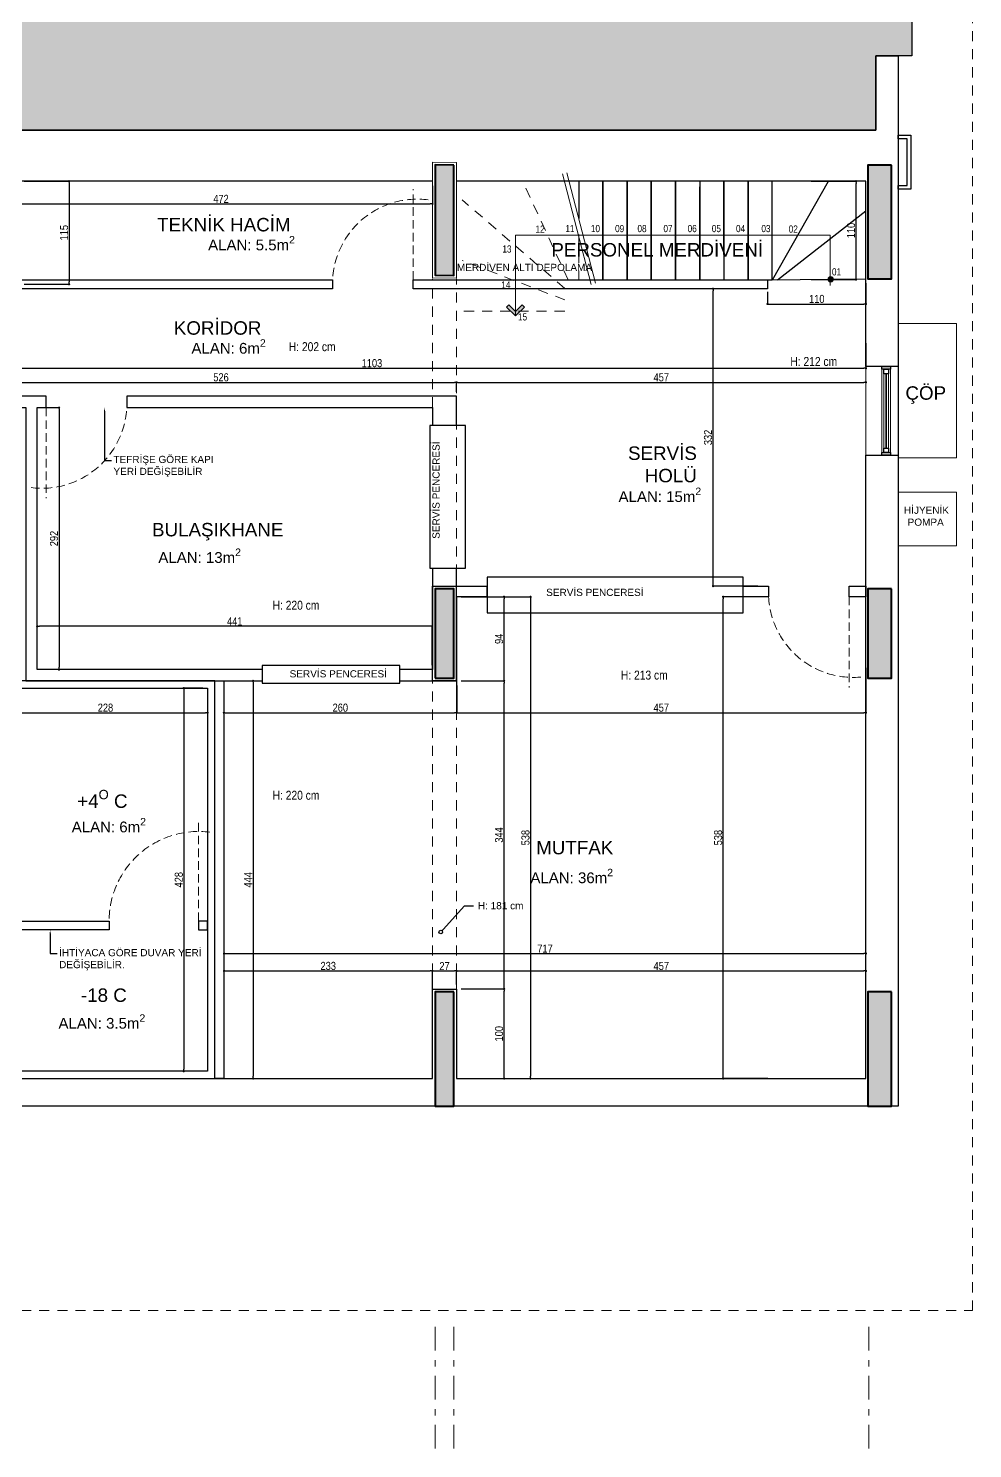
# Model space of a CAD drawing. Header units: millimetres. Extents: x 863 to 22635, y -482 to 12118.
# Drawn here: x 20354 to 21408, y 2791 to 4377 of the extents above; entities that cross this region are included whole.
import ezdxf
from ezdxf import colors
from ezdxf.entities.mleader import LeaderData, LeaderLine
from ezdxf.math import Vec2, Vec3

# ---------------------------------------------------------------- set-up
doc = ezdxf.new("R2010")
doc.units = ezdxf.units.MM
doc.header["$PDMODE"] = 35
for name, pattern in [('AXE_D2', [0.546806, 0.264583, -0.105833, 0.070556, -0.105833]), ('DASHED2', [9.525, 6.35, -3.175]), ('JIS_02_0.7', [1.35, 0.75, -0.6])]:
    doc.linetypes.add(name, pattern=pattern)
for name, color, linetype, lineweight in [('ABOVE_0G', 235, 'JIS_02_0.7', 9), ('İNCE', 252, 'Continuous', 15), ('yazi', 150, 'Continuous', 18)]:
    doc.layers.add(name, color=color, linetype=linetype, lineweight=lineweight)
for name, color, linetype in [('ALUMINIUM_0G', 145, 'Continuous'), ('CONS_0G', 150, 'Continuous'), ('DIM_0G', 20, 'Continuous'), ('EQUIPMENT_0G', 252, 'Continuous'), ('Existing WALL_0G', 65, 'Continuous'), ('Existing WINDOWS_0G', 142, 'Continuous'), ('HATCH_0G', 251, 'Continuous'), ('MARBLE_0G', 14, 'Continuous'), ('WALL_0G', 151, 'Continuous')]:
    doc.layers.add(name, color=color, linetype=linetype)
doc.styles.add('0G', font='ARIALN.TTF')
doc.styles.add('0G_50', font='ARIALN.TTF', dxfattribs={"height": 50})
doc.styles.get("Standard").update_dxf_attribs({"font": 'arial.ttf'})
doc.dimstyles.new('0G_1_50', dxfattribs={"dimtxt": 9, "dimasz": 2.5, "dimexe": 1, "dimexo": 5, "dimgap": 1, "dimtad": 1, "dimdec": 0, "dimzin": 9, "dimtxsty": '0G', "dimblk": 'DOT', "dimcen": 2, "dimclrd": 256, "dimclre": 256, "dimclrt": 256, "dimadec": 1, "dimazin": 2, "dimtfac": 1, "dimtdec": 0, "dimtix": 1, "dimtmove": 2, "dimatfit": 3, "dimldrblk": 'ARCHTICK', "dimfxl": 50, "dimfxlon": 1, "dimarcsym": 0})

# ---------------------------------------------------------------- blocks, each defined once
blk = doc.blocks.new('_DotBlank')
at = {"color": 0, "linetype": 'ByBlock', "lineweight": -2}
blk.add_line((-0.5, 0), (-1, 0), dxfattribs=at)
blk.add_circle((0, 0), 0.5, dxfattribs=at)
blk = doc.blocks.new('_Dot')
at = {"color": 0, "linetype": 'ByBlock', "lineweight": -2}
blk.add_line((-0.5, 0), (-1, 0), dxfattribs=at)
at = {"color": 0, "linetype": 'ByBlock', "const_width": 0.5}
blk.add_lwpolyline([(-0.25, 0, 1), (0.25, 0, 1)], format="xyb", close=True, dxfattribs=at)
blk = doc.blocks.new('*D959')
at = {"layer": 'Defpoints', "color": 0, "transparency": 16777216}
for p in [(20333, 4206.7), (20805, 4206.7), (20805, 4181.5)]:
    blk.add_point(p, dxfattribs=at)
at = {"layer": 'DIM_0G', "lineweight": -2, "transparency": 16777216}
for p, q in [((20333, 4201.7), (20333, 4180.5)), ((20805, 4201.7), (20805, 4180.5)), ((20335.5, 4181.5), (20802.5, 4181.5))]:
    blk.add_line(p, q, dxfattribs=at)
at = {"layer": 'DIM_0G', "lineweight": -2, "transparency": 16777216, "xscale": 2.5, "yscale": 2.5, "zscale": 2.5, "rotation": 180}
blk.add_blockref('_Dot', (20333, 4181.5), dxfattribs=at)
at = {"layer": 'DIM_0G', "lineweight": -2, "transparency": 16777216, "xscale": 2.5, "yscale": 2.5, "zscale": 2.5}
blk.add_blockref('_Dot', (20805, 4181.5), dxfattribs=at)
at = {"layer": 'DIM_0G', "transparency": 16777216, "insert": (20569, 4187), "char_height": 9, "attachment_point": 5, "style": '0G'}
blk.add_mtext('472', dxfattribs=at)
blk = doc.blocks.new('_ArchTick')
at = {"color": 0, "linetype": 'ByBlock', "const_width": 0.15}
blk.add_lwpolyline([(-0.5, -0.5), (0.5, 0.5)], dxfattribs=at)
blk = doc.blocks.new('*D960')
at = {"layer": 'Defpoints', "color": 0, "transparency": 16777216}
for p in [(20333, 4206.7), (20333, 4091.7), (20399.4, 4091.7)]:
    blk.add_point(p, dxfattribs=at)
at = {"layer": 'DIM_0G', "lineweight": -2, "transparency": 16777216}
for p, q in [((20349.4, 4206.7), (20400.4, 4206.7)), ((20399.4, 4204.2), (20399.4, 4094.2)), ((20349.4, 4091.7), (20400.4, 4091.7))]:
    blk.add_line(p, q, dxfattribs=at)
at = {"layer": 'DIM_0G', "lineweight": -2, "transparency": 16777216, "xscale": 2.5, "yscale": 2.5, "zscale": 2.5}
for p, rotation in [((20399.4, 4206.7), 90), ((20399.4, 4091.7), 270)]:
    blk.add_blockref('_Dot', p, dxfattribs=dict(at, rotation=rotation))
at = {"layer": 'DIM_0G', "transparency": 16777216, "insert": (20393.8, 4149.2), "char_height": 9, "attachment_point": 5, "rotation": 90, "style": '0G'}
blk.add_mtext('115', dxfattribs=at)
blk = doc.blocks.new('*D962')
at = {"layer": 'Defpoints', "color": 0, "transparency": 16777216}
for p in [(20363.8, 3953.9), (20388.2, 3661.4), (20413.3, 3661.4)]:
    blk.add_point(p, dxfattribs=at)
at = {"layer": 'DIM_0G', "lineweight": -2, "transparency": 16777216}
for p, q in [((20368.8, 3953.9), (20389.2, 3953.9)), ((20388.2, 3951.4), (20388.2, 3663.9)), ((20408.3, 3661.4), (20387.2, 3661.4))]:
    blk.add_line(p, q, dxfattribs=at)
at = {"layer": 'DIM_0G', "lineweight": -2, "transparency": 16777216, "xscale": 2.5, "yscale": 2.5, "zscale": 2.5}
for p, rotation in [((20388.2, 3953.9), 90), ((20388.2, 3661.4), 270)]:
    blk.add_blockref('_Dot', p, dxfattribs=dict(at, rotation=rotation))
at = {"layer": 'DIM_0G', "transparency": 16777216, "insert": (20382.6, 3807.7), "char_height": 9, "attachment_point": 5, "rotation": 90, "style": '0G'}
blk.add_mtext('292', dxfattribs=at)
blk = doc.blocks.new('*D964')
at = {"layer": 'Defpoints', "color": 0, "transparency": 16777216}
for p in [(20363.8, 3709.7), (20363.8, 3661.4), (20804.8, 3661.4)]:
    blk.add_point(p, dxfattribs=at)
at = {"layer": 'DIM_0G', "lineweight": -2, "transparency": 16777216}
for p, q in [((20363.8, 3666.4), (20363.8, 3710.7)), ((20802.3, 3709.7), (20366.3, 3709.7)), ((20804.8, 3666.4), (20804.8, 3710.7))]:
    blk.add_line(p, q, dxfattribs=at)
at = {"layer": 'DIM_0G', "lineweight": -2, "transparency": 16777216, "xscale": 2.5, "yscale": 2.5, "zscale": 2.5, "rotation": 180}
blk.add_blockref('_Dot', (20363.8, 3709.7), dxfattribs=at)
at = {"layer": 'DIM_0G', "lineweight": -2, "transparency": 16777216, "xscale": 2.5, "yscale": 2.5, "zscale": 2.5}
blk.add_blockref('_Dot', (20804.8, 3709.7), dxfattribs=at)
at = {"layer": 'DIM_0G', "transparency": 16777216, "insert": (20584.3, 3715.2), "char_height": 9, "attachment_point": 5, "style": '0G'}
blk.add_mtext('441', dxfattribs=at)
blk = doc.blocks.new('*D965')
at = {"layer": 'Defpoints', "color": 0, "transparency": 16777216}
for p in [(20572.2, 3648.7), (20832.2, 3648.7), (20832.2, 3613.2)]:
    blk.add_point(p, dxfattribs=at)
at = {"layer": 'DIM_0G', "lineweight": -2, "transparency": 16777216}
for p, q in [((20572.2, 3643.7), (20572.2, 3612.2)), ((20832.2, 3643.7), (20832.2, 3612.2)), ((20574.7, 3613.2), (20829.7, 3613.2))]:
    blk.add_line(p, q, dxfattribs=at)
at = {"layer": 'DIM_0G', "lineweight": -2, "transparency": 16777216, "xscale": 2.5, "yscale": 2.5, "zscale": 2.5, "rotation": 180}
blk.add_blockref('_Dot', (20572.2, 3613.2), dxfattribs=at)
at = {"layer": 'DIM_0G', "lineweight": -2, "transparency": 16777216, "xscale": 2.5, "yscale": 2.5, "zscale": 2.5}
blk.add_blockref('_Dot', (20832.2, 3613.2), dxfattribs=at)
at = {"layer": 'DIM_0G', "transparency": 16777216, "insert": (20702.2, 3618.8), "char_height": 9, "attachment_point": 5, "style": '0G'}
blk.add_mtext('260', dxfattribs=at)
blk = doc.blocks.new('*D966')
at = {"layer": 'Defpoints', "color": 0, "transparency": 16777216}
for p in [(20832, 3742.7), (21289, 3742.7), (21289, 3613.2)]:
    blk.add_point(p, dxfattribs=at)
at = {"layer": 'DIM_0G', "lineweight": -2, "transparency": 16777216}
for p, q in [((20832, 3663.2), (20832, 3612.2)), ((21289, 3663.2), (21289, 3612.2)), ((20834.5, 3613.2), (21286.5, 3613.2))]:
    blk.add_line(p, q, dxfattribs=at)
at = {"layer": 'DIM_0G', "lineweight": -2, "transparency": 16777216, "xscale": 2.5, "yscale": 2.5, "zscale": 2.5, "rotation": 180}
blk.add_blockref('_Dot', (20832, 3613.2), dxfattribs=at)
at = {"layer": 'DIM_0G', "lineweight": -2, "transparency": 16777216, "xscale": 2.5, "yscale": 2.5, "zscale": 2.5}
blk.add_blockref('_Dot', (21289, 3613.2), dxfattribs=at)
at = {"layer": 'DIM_0G', "transparency": 16777216, "insert": (21060.5, 3618.8), "char_height": 9, "attachment_point": 5, "style": '0G'}
blk.add_mtext('457', dxfattribs=at)
blk = doc.blocks.new('*D967')
at = {"layer": 'Defpoints', "color": 0, "transparency": 16777216}
for p in [(20832, 3304.7), (20885, 3304.7), (20832, 3204.7)]:
    blk.add_point(p, dxfattribs=at)
at = {"layer": 'DIM_0G', "lineweight": -2, "transparency": 16777216}
for p, q in [((20837, 3304.7), (20886, 3304.7)), ((20885, 3207.2), (20885, 3302.2)), ((20837, 3204.7), (20886, 3204.7))]:
    blk.add_line(p, q, dxfattribs=at)
at = {"layer": 'DIM_0G', "lineweight": -2, "transparency": 16777216, "xscale": 2.5, "yscale": 2.5, "zscale": 2.5}
for p, rotation in [((20885, 3304.7), 90), ((20885, 3204.7), 270)]:
    blk.add_blockref('_Dot', p, dxfattribs=dict(at, rotation=rotation))
at = {"layer": 'DIM_0G', "transparency": 16777216, "insert": (20879.4, 3254.7), "char_height": 9, "attachment_point": 5, "rotation": 90, "style": '0G'}
blk.add_mtext('100', dxfattribs=at)
blk = doc.blocks.new('*D968')
at = {"layer": 'Defpoints', "color": 0, "transparency": 16777216}
for p in [(20832.2, 3648.7), (20885, 3648.7), (20832, 3304.7)]:
    blk.add_point(p, dxfattribs=at)
at = {"layer": 'DIM_0G', "lineweight": -2, "transparency": 16777216}
for p, q in [((20837.2, 3648.7), (20886, 3648.7)), ((20885, 3307.2), (20885, 3646.2)), ((20837, 3304.7), (20886, 3304.7))]:
    blk.add_line(p, q, dxfattribs=at)
at = {"layer": 'DIM_0G', "lineweight": -2, "transparency": 16777216, "xscale": 2.5, "yscale": 2.5, "zscale": 2.5}
for p, rotation in [((20885, 3648.7), 90), ((20885, 3304.7), 270)]:
    blk.add_blockref('_Dot', p, dxfattribs=dict(at, rotation=rotation))
at = {"layer": 'DIM_0G', "transparency": 16777216, "insert": (20879.4, 3476.7), "char_height": 9, "attachment_point": 5, "rotation": 90, "style": '0G'}
blk.add_mtext('344', dxfattribs=at)
blk = doc.blocks.new('*D969')
at = {"layer": 'Defpoints', "color": 0, "transparency": 16777216}
for p in [(20832, 3742.7), (20885, 3742.7), (20832.2, 3648.7)]:
    blk.add_point(p, dxfattribs=at)
at = {"layer": 'DIM_0G', "lineweight": -2, "transparency": 16777216}
for p, q in [((20837, 3742.7), (20886, 3742.7)), ((20885, 3651.2), (20885, 3740.2)), ((20837.2, 3648.7), (20886, 3648.7))]:
    blk.add_line(p, q, dxfattribs=at)
at = {"layer": 'DIM_0G', "lineweight": -2, "transparency": 16777216, "xscale": 2.5, "yscale": 2.5, "zscale": 2.5}
for p, rotation in [((20885, 3742.7), 90), ((20885, 3648.7), 270)]:
    blk.add_blockref('_Dot', p, dxfattribs=dict(at, rotation=rotation))
at = {"layer": 'DIM_0G', "transparency": 16777216, "insert": (20879.4, 3695.7), "char_height": 9, "attachment_point": 5, "rotation": 90, "style": '0G'}
blk.add_mtext('94', dxfattribs=at)
blk = doc.blocks.new('*D970')
at = {"layer": 'Defpoints', "color": 0, "transparency": 16777216}
for p in [(20805, 3324.8), (20572.4, 3204.7), (20805, 3204.7)]:
    blk.add_point(p, dxfattribs=at)
at = {"layer": 'DIM_0G', "lineweight": -2, "transparency": 16777216}
for p, q in [((20572.4, 3274.8), (20572.4, 3325.8)), ((20574.9, 3324.8), (20802.5, 3324.8)), ((20805, 3274.8), (20805, 3325.8))]:
    blk.add_line(p, q, dxfattribs=at)
at = {"layer": 'DIM_0G', "lineweight": -2, "transparency": 16777216, "xscale": 2.5, "yscale": 2.5, "zscale": 2.5, "rotation": 180}
blk.add_blockref('_Dot', (20572.4, 3324.8), dxfattribs=at)
at = {"layer": 'DIM_0G', "lineweight": -2, "transparency": 16777216, "xscale": 2.5, "yscale": 2.5, "zscale": 2.5}
blk.add_blockref('_Dot', (20805, 3324.8), dxfattribs=at)
at = {"layer": 'DIM_0G', "transparency": 16777216, "insert": (20688.7, 3330.4), "char_height": 9, "attachment_point": 5, "style": '0G'}
blk.add_mtext('233', dxfattribs=at)
blk = doc.blocks.new('*D971')
at = {"layer": 'Defpoints', "color": 0, "transparency": 16777216}
for p in [(20832, 3324.8), (20832, 3304.7), (20805, 3204.7)]:
    blk.add_point(p, dxfattribs=at)
at = {"layer": 'DIM_0G', "lineweight": -2, "transparency": 16777216}
for p, q in [((20805, 3274.8), (20805, 3325.8)), ((20807.5, 3324.8), (20829.5, 3324.8)), ((20832, 3309.7), (20832, 3325.8))]:
    blk.add_line(p, q, dxfattribs=at)
at = {"layer": 'DIM_0G', "lineweight": -2, "transparency": 16777216, "xscale": 2.5, "yscale": 2.5, "zscale": 2.5, "rotation": 180}
blk.add_blockref('_Dot', (20805, 3324.8), dxfattribs=at)
at = {"layer": 'DIM_0G', "lineweight": -2, "transparency": 16777216, "xscale": 2.5, "yscale": 2.5, "zscale": 2.5}
blk.add_blockref('_Dot', (20832, 3324.8), dxfattribs=at)
at = {"layer": 'DIM_0G', "transparency": 16777216, "insert": (20818.5, 3330.3), "char_height": 9, "attachment_point": 5, "style": '0G'}
blk.add_mtext('27', dxfattribs=at)
blk = doc.blocks.new('*D972')
at = {"layer": 'Defpoints', "color": 0, "transparency": 16777216}
for p in [(21289, 3324.8), (20832, 3304.7), (21289, 3204.7)]:
    blk.add_point(p, dxfattribs=at)
at = {"layer": 'DIM_0G', "lineweight": -2, "transparency": 16777216}
for p, q in [((20832, 3309.7), (20832, 3325.8)), ((20834.5, 3324.8), (21286.5, 3324.8)), ((21289, 3274.8), (21289, 3325.8))]:
    blk.add_line(p, q, dxfattribs=at)
at = {"layer": 'DIM_0G', "lineweight": -2, "transparency": 16777216, "xscale": 2.5, "yscale": 2.5, "zscale": 2.5, "rotation": 180}
blk.add_blockref('_Dot', (20832, 3324.8), dxfattribs=at)
at = {"layer": 'DIM_0G', "lineweight": -2, "transparency": 16777216, "xscale": 2.5, "yscale": 2.5, "zscale": 2.5}
blk.add_blockref('_Dot', (21289, 3324.8), dxfattribs=at)
at = {"layer": 'DIM_0G', "transparency": 16777216, "insert": (21060.5, 3330.3), "char_height": 9, "attachment_point": 5, "style": '0G'}
blk.add_mtext('457', dxfattribs=at)
blk = doc.blocks.new('*D973')
at = {"layer": 'Defpoints', "color": 0, "transparency": 16777216}
for p in [(21129.6, 3742.7), (21289, 3742.7), (21289, 3204.7)]:
    blk.add_point(p, dxfattribs=at)
at = {"layer": 'DIM_0G', "lineweight": -2, "transparency": 16777216}
for p, q in [((21179.6, 3742.7), (21128.6, 3742.7)), ((21129.6, 3207.2), (21129.6, 3740.2)), ((21179.6, 3204.7), (21128.6, 3204.7))]:
    blk.add_line(p, q, dxfattribs=at)
at = {"layer": 'DIM_0G', "lineweight": -2, "transparency": 16777216, "xscale": 2.5, "yscale": 2.5, "zscale": 2.5}
for p, rotation in [((21129.6, 3742.7), 90), ((21129.6, 3204.7), 270)]:
    blk.add_blockref('_Dot', p, dxfattribs=dict(at, rotation=rotation))
at = {"layer": 'DIM_0G', "transparency": 16777216, "insert": (21124, 3473.7), "char_height": 9, "attachment_point": 5, "rotation": 90, "style": '0G'}
blk.add_mtext('538', dxfattribs=at)
blk = doc.blocks.new('*D974')
at = {"layer": 'Defpoints', "color": 0, "transparency": 16777216}
for p in [(21118.3, 4086.7), (21179.1, 4086.7), (21280.1, 3754.6)]:
    blk.add_point(p, dxfattribs=at)
at = {"layer": 'DIM_0G', "lineweight": -2, "transparency": 16777216}
for p, q in [((21168.3, 4086.7), (21117.3, 4086.7)), ((21118.3, 3757.1), (21118.3, 4084.2)), ((21168.3, 3754.6), (21117.3, 3754.6))]:
    blk.add_line(p, q, dxfattribs=at)
at = {"layer": 'DIM_0G', "lineweight": -2, "transparency": 16777216, "xscale": 2.5, "yscale": 2.5, "zscale": 2.5}
for p, rotation in [((21118.3, 4086.7), 90), ((21118.3, 3754.6), 270)]:
    blk.add_blockref('_Dot', p, dxfattribs=dict(at, rotation=rotation))
at = {"layer": 'DIM_0G', "transparency": 16777216, "insert": (21112.7, 3920.6), "char_height": 9, "attachment_point": 5, "rotation": 90, "style": '0G'}
blk.add_mtext('332', dxfattribs=at)
blk = doc.blocks.new('*D975')
at = {"layer": 'Defpoints', "color": 0, "transparency": 16777216}
for p in [(20326, 3640.6), (20554, 3640.6), (20554, 3613.2)]:
    blk.add_point(p, dxfattribs=at)
at = {"layer": 'DIM_0G', "lineweight": -2, "transparency": 16777216}
for p, q in [((20326, 3635.6), (20326, 3612.2)), ((20554, 3635.6), (20554, 3612.2)), ((20328.5, 3613.2), (20551.5, 3613.2))]:
    blk.add_line(p, q, dxfattribs=at)
at = {"layer": 'DIM_0G', "lineweight": -2, "transparency": 16777216, "xscale": 2.5, "yscale": 2.5, "zscale": 2.5, "rotation": 180}
blk.add_blockref('_Dot', (20326, 3613.2), dxfattribs=at)
at = {"layer": 'DIM_0G', "lineweight": -2, "transparency": 16777216, "xscale": 2.5, "yscale": 2.5, "zscale": 2.5}
blk.add_blockref('_Dot', (20554, 3613.2), dxfattribs=at)
at = {"layer": 'DIM_0G', "transparency": 16777216, "insert": (20440, 3618.8), "char_height": 9, "attachment_point": 5, "style": '0G'}
blk.add_mtext('228', dxfattribs=at)
blk = doc.blocks.new('*D976')
at = {"layer": 'Defpoints', "color": 0, "transparency": 16777216}
for p in [(20553.7, 3640.6), (20527.4, 3212.8), (20554, 3212.8)]:
    blk.add_point(p, dxfattribs=at)
at = {"layer": 'DIM_0G', "lineweight": -2, "transparency": 16777216}
for p, q in [((20548.7, 3640.6), (20526.4, 3640.6)), ((20527.4, 3638.1), (20527.4, 3215.3)), ((20549, 3212.8), (20526.4, 3212.8))]:
    blk.add_line(p, q, dxfattribs=at)
at = {"layer": 'DIM_0G', "lineweight": -2, "transparency": 16777216, "xscale": 2.5, "yscale": 2.5, "zscale": 2.5}
for p, rotation in [((20527.4, 3640.6), 90), ((20527.4, 3212.8), 270)]:
    blk.add_blockref('_Dot', p, dxfattribs=dict(at, rotation=rotation))
at = {"layer": 'DIM_0G', "transparency": 16777216, "insert": (20521.9, 3426.7), "char_height": 9, "attachment_point": 5, "rotation": 90, "style": '0G'}
blk.add_mtext('428', dxfattribs=at)
blk = doc.blocks.new('*D977')
at = {"layer": 'Defpoints', "color": 0, "transparency": 16777216}
for p in [(20832, 3742.7), (20832, 3204.7), (20914.5, 3204.7)]:
    blk.add_point(p, dxfattribs=at)
at = {"layer": 'DIM_0G', "lineweight": -2, "transparency": 16777216}
for p, q in [((20864.5, 3742.7), (20915.5, 3742.7)), ((20914.5, 3740.2), (20914.5, 3207.2)), ((20864.5, 3204.7), (20915.5, 3204.7))]:
    blk.add_line(p, q, dxfattribs=at)
at = {"layer": 'DIM_0G', "lineweight": -2, "transparency": 16777216, "xscale": 2.5, "yscale": 2.5, "zscale": 2.5}
for p, rotation in [((20914.5, 3742.7), 90), ((20914.5, 3204.7), 270)]:
    blk.add_blockref('_Dot', p, dxfattribs=dict(at, rotation=rotation))
at = {"layer": 'DIM_0G', "transparency": 16777216, "insert": (20908.9, 3473.7), "char_height": 9, "attachment_point": 5, "rotation": 90, "style": '0G'}
blk.add_mtext('538', dxfattribs=at)
blk = doc.blocks.new('*D978')
at = {"layer": 'Defpoints', "color": 0, "transparency": 16777216}
for p in [(21289, 3344.3), (20572.4, 3204.7), (21289, 3204.7)]:
    blk.add_point(p, dxfattribs=at)
at = {"layer": 'DIM_0G', "lineweight": -2, "transparency": 16777216}
for p, q in [((20572.4, 3294.3), (20572.4, 3345.3)), ((20574.9, 3344.3), (21286.5, 3344.3)), ((21289, 3294.3), (21289, 3345.3))]:
    blk.add_line(p, q, dxfattribs=at)
at = {"layer": 'DIM_0G', "lineweight": -2, "transparency": 16777216, "xscale": 2.5, "yscale": 2.5, "zscale": 2.5, "rotation": 180}
blk.add_blockref('_Dot', (20572.4, 3344.3), dxfattribs=at)
at = {"layer": 'DIM_0G', "lineweight": -2, "transparency": 16777216, "xscale": 2.5, "yscale": 2.5, "zscale": 2.5}
blk.add_blockref('_Dot', (21289, 3344.3), dxfattribs=at)
at = {"layer": 'DIM_0G', "transparency": 16777216, "insert": (20930.7, 3349.8), "char_height": 9, "attachment_point": 5, "style": '0G'}
blk.add_mtext('717', dxfattribs=at)
blk = doc.blocks.new('*D979')
at = {"layer": 'Defpoints', "color": 0, "transparency": 16777216}
for p in [(20572.2, 3648.7), (20572.2, 3204.7), (20604.8, 3204.7)]:
    blk.add_point(p, dxfattribs=at)
at = {"layer": 'DIM_0G', "lineweight": -2, "transparency": 16777216}
for p, q in [((20577.2, 3648.7), (20605.8, 3648.7)), ((20604.8, 3646.2), (20604.8, 3207.2)), ((20577.2, 3204.7), (20605.8, 3204.7))]:
    blk.add_line(p, q, dxfattribs=at)
at = {"layer": 'DIM_0G', "lineweight": -2, "transparency": 16777216, "xscale": 2.5, "yscale": 2.5, "zscale": 2.5}
for p, rotation in [((20604.8, 3648.7), 90), ((20604.8, 3204.7), 270)]:
    blk.add_blockref('_Dot', p, dxfattribs=dict(at, rotation=rotation))
at = {"layer": 'DIM_0G', "transparency": 16777216, "insert": (20599.3, 3426.7), "char_height": 9, "attachment_point": 5, "rotation": 90, "style": '0G'}
blk.add_mtext('444', dxfattribs=at)
blk = doc.blocks.new('*D991')
at = {"layer": 'Defpoints', "color": 0, "transparency": 16777216}
for p in [(20832, 3982.1), (20306, 3966.7), (20832, 3966.7)]:
    blk.add_point(p, dxfattribs=at)
at = {"layer": 'DIM_0G', "lineweight": -2, "transparency": 16777216}
for p, q in [((20306, 3971.7), (20306, 3983.1)), ((20308.5, 3982.1), (20829.5, 3982.1)), ((20832, 3971.7), (20832, 3983.1))]:
    blk.add_line(p, q, dxfattribs=at)
at = {"layer": 'DIM_0G', "lineweight": -2, "transparency": 16777216, "xscale": 2.5, "yscale": 2.5, "zscale": 2.5, "rotation": 180}
blk.add_blockref('_Dot', (20306, 3982.1), dxfattribs=at)
at = {"layer": 'DIM_0G', "lineweight": -2, "transparency": 16777216, "xscale": 2.5, "yscale": 2.5, "zscale": 2.5}
blk.add_blockref('_Dot', (20832, 3982.1), dxfattribs=at)
at = {"layer": 'DIM_0G', "transparency": 16777216, "insert": (20569, 3987.7), "char_height": 9, "attachment_point": 5, "style": '0G'}
blk.add_mtext('526', dxfattribs=at)
blk = doc.blocks.new('*D992')
at = {"layer": 'Defpoints', "color": 0, "transparency": 16777216}
for p in [(21289, 3982.1), (20832, 3966.7), (21289, 3976.7)]:
    blk.add_point(p, dxfattribs=at)
at = {"layer": 'DIM_0G', "lineweight": -2, "transparency": 16777216}
for p, q in [((20832, 3971.7), (20832, 3983.1)), ((20834.5, 3982.1), (21286.5, 3982.1)), ((21289, 3981.7), (21289, 3983.1))]:
    blk.add_line(p, q, dxfattribs=at)
at = {"layer": 'DIM_0G', "lineweight": -2, "transparency": 16777216, "xscale": 2.5, "yscale": 2.5, "zscale": 2.5, "rotation": 180}
blk.add_blockref('_Dot', (20832, 3982.1), dxfattribs=at)
at = {"layer": 'DIM_0G', "lineweight": -2, "transparency": 16777216, "xscale": 2.5, "yscale": 2.5, "zscale": 2.5}
blk.add_blockref('_Dot', (21289, 3982.1), dxfattribs=at)
at = {"layer": 'DIM_0G', "transparency": 16777216, "insert": (21060.5, 3987.7), "char_height": 9, "attachment_point": 5, "style": '0G'}
blk.add_mtext('457', dxfattribs=at)
blk = doc.blocks.new('*D994')
at = {"layer": 'Defpoints', "color": 0, "transparency": 16777216}
for p in [(21218.5, 4206.7), (21277.9, 4206.7), (21202, 4096.8)]:
    blk.add_point(p, dxfattribs=at)
at = {"layer": 'DIM_0G', "lineweight": -2, "transparency": 16777216}
for p, q in [((21227.9, 4206.7), (21278.9, 4206.7)), ((21277.9, 4099.3), (21277.9, 4204.2)), ((21227.9, 4096.8), (21278.9, 4096.8))]:
    blk.add_line(p, q, dxfattribs=at)
at = {"layer": 'DIM_0G', "lineweight": -2, "transparency": 16777216, "xscale": 2.5, "yscale": 2.5, "zscale": 2.5}
for p, rotation in [((21277.9, 4206.7), 90), ((21277.9, 4096.8), 270)]:
    blk.add_blockref('_Dot', p, dxfattribs=dict(at, rotation=rotation))
at = {"layer": 'DIM_0G', "transparency": 16777216, "insert": (21272.3, 4151.7), "char_height": 9, "attachment_point": 5, "rotation": 90, "style": '0G'}
blk.add_mtext('110', dxfattribs=at)
blk = doc.blocks.new('*D995')
at = {"layer": 'Defpoints', "color": 0, "transparency": 16777216}
for p in [(21289, 4097.7), (21179.1, 4088.2), (21289, 4069.6)]:
    blk.add_point(p, dxfattribs=at)
at = {"layer": 'DIM_0G', "lineweight": -2, "transparency": 16777216}
for p, q in [((21289, 4092.7), (21289, 4068.6)), ((21179.1, 4083.2), (21179.1, 4068.6)), ((21181.6, 4069.6), (21286.5, 4069.6))]:
    blk.add_line(p, q, dxfattribs=at)
at = {"layer": 'DIM_0G', "lineweight": -2, "transparency": 16777216, "xscale": 2.5, "yscale": 2.5, "zscale": 2.5, "rotation": 180}
blk.add_blockref('_Dot', (21179.1, 4069.6), dxfattribs=at)
at = {"layer": 'DIM_0G', "lineweight": -2, "transparency": 16777216, "xscale": 2.5, "yscale": 2.5, "zscale": 2.5}
blk.add_blockref('_Dot', (21289, 4069.6), dxfattribs=at)
at = {"layer": 'DIM_0G', "transparency": 16777216, "insert": (21234.1, 4075.2), "char_height": 9, "attachment_point": 5, "style": '0G'}
blk.add_mtext('110', dxfattribs=at)
blk = doc.blocks.new('*D996')
at = {"layer": 'Defpoints', "color": 0, "transparency": 16777216}
for p in [(21289, 4030.7), (20186, 4004.9), (21289, 3997.9)]:
    blk.add_point(p, dxfattribs=at)
at = {"layer": 'DIM_0G', "lineweight": -2, "transparency": 16777216}
for p, q in [((21289, 4025.7), (21289, 3996.9)), ((20186, 3999.9), (20186, 3996.9)), ((20188.5, 3997.9), (21286.5, 3997.9))]:
    blk.add_line(p, q, dxfattribs=at)
at = {"layer": 'DIM_0G', "lineweight": -2, "transparency": 16777216, "xscale": 2.5, "yscale": 2.5, "zscale": 2.5, "rotation": 180}
blk.add_blockref('_Dot', (20186, 3997.9), dxfattribs=at)
at = {"layer": 'DIM_0G', "lineweight": -2, "transparency": 16777216, "xscale": 2.5, "yscale": 2.5, "zscale": 2.5}
blk.add_blockref('_Dot', (21289, 3997.9), dxfattribs=at)
at = {"layer": 'DIM_0G', "transparency": 16777216, "insert": (20737.5, 4003.5), "char_height": 9, "attachment_point": 5, "style": '0G'}
blk.add_mtext('1103', dxfattribs=at)

msp = doc.modelspace()

# ---------------------------------------------------------------- hatches: boundary and pattern name
at = {"layer": 'HATCH_0G'}
h = msp.add_hatch(dxfattribs=at)
h.set_pattern_fill('DOTS', color=256, scale=100, angle=45)
h.set_pattern_definition([(45, (156564.5167, -4538.823), (-2.2097087, 6.62912607), [0, -6.25])])
h.paths.add_polyline_path([(19819.04, 4263.66), (19819.04, 4215.66), (19797.04, 4215.66), (19797.04, 4346.66), (19822.04, 4346.66), (19822.04, 5286.66), (21340.04, 5286.66), (21340.04, 4346.66), (21300.04, 4346.66), (21300.04, 4263.66)])
h.paths.add_polyline_path([(21035.9, 4886.65), (21185.89, 4886.65), (21185.89, 4971.47), (21035.9, 4971.47)], flags=24)
h.paths.add_polyline_path([(19952.72, 4741.83), (20190.87, 4741.83), (20190.87, 4963.19), (19952.72, 4963.19)], flags=24)
h = msp.add_hatch(color=256, dxfattribs=at)
h.dxf.hatch_style = 1
h.paths.add_polyline_path([(19844.04, 4229.66), (19819.04, 4229.66), (19819.04, 4097.66), (19844.04, 4097.66)])
h.paths.add_polyline_path([(20309.04, 4225.66), (20330.04, 4225.66), (20330.04, 4101.66), (20309.04, 4101.66)])
h.paths.add_polyline_path([(20829.04, 4224.66), (20808.04, 4224.85), (20808.04, 4101.75), (20829.04, 4101.57)])
h.paths.add_polyline_path([(21317.54, 4224.66), (21291.04, 4224.66), (21291.04, 4097.66), (21317.54, 4097.66)])
h.paths.add_polyline_path([(21317.54, 3751.66), (21291.04, 3751.66), (21291.04, 3651.66), (21317.54, 3651.66)])
h.paths.add_polyline_path([(21317.54, 3301.66), (21291.04, 3301.66), (21291.04, 3173.66), (21317.54, 3173.66)])
h.paths.add_polyline_path([(20829.04, 3301.66), (20808.04, 3301.66), (20808.04, 3173.66), (20829.04, 3173.66)])
h.paths.add_polyline_path([(20808.04, 3651.66), (20829.04, 3651.66), (20829.04, 3751.66), (20808.04, 3751.66)])
h.paths.add_polyline_path([(20309.04, 3651.66), (20330.04, 3651.66), (20330.04, 3751.66), (20309.04, 3751.66)])
h.paths.add_polyline_path([(20309.04, 3301.66), (20330.04, 3301.66), (20330.04, 3173.66), (20309.04, 3173.66)])
h.paths.add_polyline_path([(19844.04, 3301.66), (19819.04, 3301.66), (19819.04, 3173.66), (19844.04, 3173.66)])
h.paths.add_polyline_path([(19819.04, 3651.66), (19844.04, 3651.66), (19844.04, 3751.66), (19819.04, 3751.66)])
at = {"layer": 'yazi', "linetype": 'Continuous'}
h = msp.add_hatch(color=256, dxfattribs=at)
h.dxf.hatch_style = 1
edge = h.paths.add_edge_path()
edge.add_arc((21249.59, 4097.26), 2.96, 0, 360)
h = msp.add_hatch(color=256, dxfattribs=at)
h.dxf.hatch_style = 1
h.paths.add_polyline_path([(20905.16, 4068.72), (20907.63, 4066.25), (20897.73, 4056.35), (20887.83, 4066.25), (20890.31, 4068.72), (20897.73, 4061.3)])

# ---------------------------------------------------------------- linework, layer by layer
at = {"color": 251, "linetype": 'DASHED2', "lineweight": 20, "ltscale": 1.5}
for p, q in [((20783.54, 4096.66), (20783.54, 4197.91)), ((20373.81, 3953.89), (20373.81, 3852.64)), ((21270.26, 3742.68), (21270.26, 3641.43)), ((20544.04, 3380.6), (20544.04, 3493.1))]:
    msp.add_line(p, q, dxfattribs=at)
at = {"color": 251, "linetype": 'Continuous', "lineweight": 30, "ltscale": 1.5}
msp.add_line((21179.12, 4096.55), (21289.04, 4097.66), dxfattribs=at)
at = {"color": 251, "linetype": 'Continuous', "lineweight": 20, "ltscale": 10}
for p, q in [((21306.54, 3996.66), (21306.54, 3903.66)), ((21316.54, 3903.66), (21316.54, 3996.66)), ((21309.04, 3991.66), (21309.04, 3908.66)), ((21314.04, 3991.66), (21314.04, 3908.66))]:
    msp.add_line(p, q, dxfattribs=at)
at = {"color": 251, "linetype": 'Continuous', "lineweight": 30, "ltscale": 1.5}
for points in [[(20986.2, 4096.66), (20995.38, 4096.66), (20995.38, 4206.66), (20968.38, 4206.66), (20968.38, 4165.13)], [(21103.38, 4206.66), (21076.38, 4206.66), (21076.38, 4096.66), (21103.38, 4096.66), (21103.38, 4200.49)], [(21103.38, 4206.66), (21103.38, 4096.66), (21130.38, 4096.66), (21130.38, 4096.66)], [(21130.38, 4124.97), (21130.38, 4206.66), (21103.38, 4206.66)], [(21130.38, 4096.66), (21130.38, 4096.66), (21157.38, 4096.66), (21157.38, 4206.66), (21130.38, 4206.66), (21130.38, 4096.66)], [(21184.71, 4096.66), (21247.03, 4206.66)], [(21190.12, 4096.66), (21289.04, 4173.84)]]:
    msp.add_lwpolyline(points, dxfattribs=at)
for points in [[(20995.38, 4206.66), (20995.38, 4096.66), (21022.38, 4096.66), (21022.38, 4206.66)], [(21022.38, 4206.66), (21022.38, 4096.66), (21049.38, 4096.66), (21049.38, 4206.66)], [(21049.38, 4206.66), (21049.38, 4096.66), (21076.38, 4096.66), (21076.38, 4206.66)], [(21157.38, 4206.66), (21157.38, 4096.66), (21184.38, 4096.66), (21184.38, 4206.66)]]:
    msp.add_lwpolyline(points, close=True, dxfattribs=at)
at = {"color": 251, "linetype": 'Continuous', "lineweight": 20, "ltscale": 1.5}
msp.add_lwpolyline([(21289.04, 3999.66), (21289.04, 3900.66)], dxfattribs=at)
at = {"color": 251, "linetype": 'DASHED2', "lineweight": 20, "ltscale": 1.5}
for centre, radius, start, end in [((20788.23, 4091.94), 94.8, 82.61225, 177.14529), ((20369.12, 3958.61), 94.8, 262.61225, 357.14529), ((21274.95, 3747.4), 94.8, 182.85471, 277.38775), ((20544.04, 3380.6), 100, 82.81924, 180)]:
    msp.add_arc(centre, radius, start, end, dxfattribs=at)
at = {"layer": 'ABOVE_0G', "linetype": 'AXE_D2', "ltscale": 100}
for p, q in [((20808.04, 2791.43), (20808.04, 2930.89)), ((20829.04, 2791.43), (20829.04, 2930.89)), ((21292.04, 2791.43), (21292.04, 2930.89))]:
    msp.add_line(p, q, dxfattribs=at)
at = {"layer": 'ABOVE_0G', "ltscale": 15}
for points in [[(19637.04, 5286.66), (19637.04, 2945.66), (21408.04, 2945.66), (21408.04, 5286.66)], [(19819.04, 4215.66), (19819.04, 3173.66), (21325.04, 3173.66), (21325.04, 4346.66)], [(20805.04, 3933.89), (20805.04, 4097.66)], [(20832.04, 3301.66), (20832.04, 4097.66)], [(20805.04, 3301.66), (20805.04, 3774.66)]]:
    msp.add_lwpolyline(points, dxfattribs=at)
at = {"layer": 'ABOVE_0G', "linetype": 'Continuous', "ltscale": 15}
for points in [[(20832.04, 4227.64), (20805.04, 4227.87), (20805.04, 4098.78), (20832.04, 4098.55)], [(20805.04, 3648.66), (20832.04, 3648.66), (20832.04, 3754.66), (20805.04, 3754.66)]]:
    msp.add_lwpolyline(points, close=True, dxfattribs=at)
at = {"layer": 'ABOVE_0G', "linetype": 'Continuous', "lineweight": 40, "ltscale": 15}
for points in [[(20829.04, 4224.66), (20808.04, 4224.85), (20808.04, 4101.75), (20829.04, 4101.57)], [(21317.54, 4224.66), (21291.04, 4224.66), (21291.04, 4097.66), (21317.54, 4097.66)], [(20808.04, 3651.66), (20829.04, 3651.66), (20829.04, 3751.66), (20808.04, 3751.66)], [(21317.54, 3751.66), (21291.04, 3751.66), (21291.04, 3651.66), (21317.54, 3651.66)], [(20829.04, 3301.66), (20808.04, 3301.66), (20808.04, 3173.66), (20829.04, 3173.66)], [(21317.54, 3301.66), (21291.04, 3301.66), (21291.04, 3173.66), (21317.54, 3173.66)]]:
    msp.add_lwpolyline(points, close=True, dxfattribs=at)
at = {"layer": 'ABOVE_0G', "color": 252, "ltscale": 15}
for points in [[(20956.54, 4096.66), (20905.74, 4206.66)], [(20952.73, 4087.01), (20838.38, 4185.81)], [(20968.38, 4147.18), (20968.38, 4096.66), (20981.03, 4096.66)], [(20952.73, 4074.16), (20838.38, 4118.2)], [(20952.73, 4061.66), (20837.96, 4061.66)]]:
    msp.add_lwpolyline(points, dxfattribs=at)
at = {"layer": 'ALUMINIUM_0G'}
for points in [[(21316.54, 3999.66), (21316.54, 3996.66), (21306.54, 3996.66), (21306.54, 3999.66)], [(21314.04, 3996.66), (21314.04, 3991.66), (21309.04, 3991.66), (21309.04, 3996.66)], [(21316.54, 3903.66), (21316.54, 3900.66), (21306.54, 3900.66), (21306.54, 3903.66)], [(21314.04, 3908.66), (21314.04, 3903.66), (21309.04, 3903.66), (21309.04, 3908.66)]]:
    msp.add_lwpolyline(points, close=True, dxfattribs=at)
at = {"layer": 'CONS_0G'}
msp.add_lwpolyline([(21325.04, 4257.99), (21339.04, 4257.99), (21339.04, 4197.99), (21325.04, 4197.99), (21325.04, 4201.99), (21335.04, 4201.99), (21335.04, 4253.99), (21325.04, 4253.99)], close=True, dxfattribs=at)
at = {"layer": 'EQUIPMENT_0G'}
msp.add_lwpolyline([(20326.2, 3197.33), (20326.2, 3204.66), (20562.2, 3204.66), (20562.2, 3648.77), (20316.04, 3648.77), (20316.04, 3616.8), (20326.04, 3616.8), (20326.04, 3640.6), (20326.04, 3640.6), (20326.04, 3640.6), (20554.04, 3640.6), (20554.04, 3212.83), (20326.04, 3212.83), (20326.04, 3536.8), (20318.03, 3536.8), (20318.04, 3197.33)], dxfattribs=at)
for points in [[(20326.04, 3380.6), (20444.04, 3380.6), (20444.04, 3370.6), (20326.01, 3370.6)], [(20554.01, 3380.6), (20544.04, 3380.6), (20544.04, 3370.6), (20554.04, 3370.6)]]:
    msp.add_lwpolyline(points, close=True, dxfattribs=at)
at = {"layer": 'Existing WALL_0G'}
msp.add_lwpolyline([(19819.04, 4263.66), (19819.04, 4215.66), (19797.04, 4215.66), (19797.04, 4346.66), (19822.04, 4346.66), (19822.04, 5286.66), (21340.04, 5286.66), (21340.04, 4346.66), (21300.04, 4346.66), (21300.04, 4263.66)], close=True, dxfattribs=at)
for points in [[(19819.04, 4263.66), (21300.04, 4263.66), (21300.04, 4346.66), (21325.04, 4346.66), (21325.04, 3999.66), (21289.04, 3999.66), (21289.04, 4097.66), (21289.04, 4097.66), (21289.04, 4206.66), (20832.04, 4206.66)], [(20333.04, 3204.66), (20805.04, 3204.66), (20805.04, 3304.66), (20832.04, 3304.66), (20832.04, 3204.66), (21289.04, 3204.66), (21289.04, 3900.66), (21325.04, 3900.66), (21325.04, 3173.66), (19813.04, 3173.66)]]:
    msp.add_lwpolyline(points, dxfattribs=at)
at = {"layer": 'Existing WINDOWS_0G'}
msp.add_lwpolyline([(21325.04, 3999.66), (21325.04, 3900.66)], dxfattribs=at)
at = {"layer": 'İNCE', "color": 150, "linetype": 'Continuous', "lineweight": 20, "ltscale": 10}
for p, q in [((21311.04, 3991.66), (21311.04, 3908.66)), ((21312.04, 3991.66), (21312.04, 3908.66))]:
    msp.add_line(p, q, dxfattribs=at)
at = {"layer": 'MARBLE_0G'}
for points in [[(20802.04, 3933.89), (20802.04, 3774.66), (20842.04, 3774.66), (20842.04, 3933.89)], [(21152.07, 3764.61), (20866.25, 3764.61), (20866.25, 3724.61), (21152.07, 3724.61)], [(20768.63, 3666.01), (20614.89, 3666.01), (20614.89, 3646.01), (20768.63, 3646.01)]]:
    msp.add_lwpolyline(points, close=True, dxfattribs=at)
at = {"layer": 'WALL_0G'}
for points in [[(20805.04, 4206.66), (20333.04, 4206.66)], [(20186.04, 4096.66), (20693.54, 4096.66), (20693.54, 4086.66)], [(20693.54, 4086.66), (20186.04, 4086.66)], [(20614.89, 3661.44), (20363.81, 3661.44), (20363.81, 3953.89), (20373.81, 3953.89), (20373.81, 3966.66), (20306.04, 3966.66), (20306.04, 3953.89), (20351.04, 3953.89), (20351.04, 3648.66), (20614.89, 3648.66)], [(20832.04, 3933.89), (20832.04, 3966.66), (20463.81, 3966.66), (20463.81, 3953.89), (20805.04, 3953.89), (20805.04, 3933.89)], [(20614.89, 3661.44), (20363.81, 3661.44), (20363.81, 3869.43)], [(20768.63, 3648.66), (20832.04, 3648.66), (20832.04, 3774.66)], [(20805.04, 3774.66), (20805.04, 3661.44), (20768.63, 3661.44)], [(20865.66, 3742.68), (20832.04, 3742.68), (20832.04, 3648.66), (20805.04, 3648.66), (20805.04, 3742.68), (20805.04, 3742.46), (20805.04, 3754.38), (20865.66, 3754.58), (20865.66, 3742.68)], [(21170.54, 3754.58), (21180.26, 3754.58), (21180.26, 3742.68), (21170.54, 3742.68), (21152.07, 3742.68), (21152.07, 3754.58), (21170.54, 3754.58)], [(21289.04, 3754.58), (21289.04, 3754.58), (21289.04, 3742.68), (21289.04, 3742.68), (21270.26, 3742.68), (21270.26, 3754.58), (21289.04, 3754.58)], [(20805.04, 3661.44), (20768.63, 3661.44)]]:
    msp.add_lwpolyline(points, dxfattribs=at)
for points in [[(20783.54, 4096.66), (21179.12, 4096.66), (21179.12, 4086.66), (20783.54, 4086.66)], [(20562.2, 3204.66), (20562.2, 3648.66), (20572.2, 3648.66), (20572.2, 3204.66)]]:
    msp.add_lwpolyline(points, close=True, dxfattribs=at)
at = {"layer": 'yazi', "linetype": 'Continuous'}
for p, q in [((20982.38, 4091.46), (20950.27, 4214.88)), ((20987.22, 4092.72), (20955.11, 4216.14)), ((21249.13, 4146.66), (20897.73, 4146.66)), ((20897.73, 4146.66), (20897.73, 4056.35)), ((21249.13, 4090.19), (21249.13, 4146.66))]:
    msp.add_line(p, q, dxfattribs=at)
for points in [[(20905.16, 4068.72), (20907.63, 4066.25), (20897.73, 4056.35), (20887.83, 4066.25), (20890.31, 4068.72), (20897.73, 4061.3)], [(21325.04, 4047.66), (21390.04, 4047.66), (21390.04, 3897.66), (21325.04, 3897.66)], [(21390.04, 3859.66), (21390.04, 3799.66), (21325.04, 3799.66), (21325.04, 3859.66)]]:
    msp.add_lwpolyline(points, close=True, dxfattribs=at)
msp.add_circle((21249.59, 4097.26), 2.96, dxfattribs=at)

# ---------------------------------------------------------------- texts
at = {"layer": 'DIM_0G', "char_height": 10, "attachment_point": 1, "style": '0G_50'}
for s, insert in [('H: 202 cm', (20644.69, 4026.95)), ('H: 212 cm', (21204.61, 4010.44)), ('H: 220 cm', (20626.61, 3738.24)), ('H: 213 cm', (21015.45, 3660.19)), ('H: 220 cm', (20626.61, 3526.03))]:
    msp.add_mtext_dynamic_manual_height_columns(s, width=287.937, gutter_width=250, heights=[0], dxfattribs=dict(at, insert=insert))
at = {"layer": 'yazi', "linetype": 'Continuous'}
msp.add_text('ÇÖP', height=15, dxfattribs=at).set_placement((21333.05, 3962.71))
at = {"layer": 'yazi', "linetype": 'Continuous', "char_height": 15, "attachment_point": 6}
for s, insert in [('\\A1;TEKNİK HACİM', (20646.68, 4158.11)), ('\\A1;KORİDOR', (20614.08, 4042.73)), ('\\A1;+4{\\H0.7x;\\SO^ ;} C ', (20464.65, 3516.9)), ('\\A1;-18 C ', (20463.84, 3297.66))]:
    msp.add_mtext(s, dxfattribs=dict(at, insert=insert))
at = {"layer": 'yazi', "linetype": 'Continuous', "char_height": 8, "style": '0G_50'}
for s, insert, attachment_point in [('12', (20920.07, 4157.25), 1), ('11', (20953.46, 4157.88), 1), ('10', (20981.91, 4157.88), 1), ('09', (21008.91, 4157.88), 1), ('08', (21033.9, 4157.88), 1), ('07', (21062.91, 4157.88), 1), ('06', (21089.91, 4157.88), 1), ('05', (21116.91, 4157.88), 1), ('04', (21143.91, 4157.88), 1), ('03', (21172.26, 4157.88), 1), ('02', (21212.94, 4157.32), 3), ('13', (20893.32, 4135.05), 3), ('01', (21261.22, 4109.53), 3), ('14', (20892.13, 4094.99), 3), ('15', (20910.72, 4059.27), 3)]:
    msp.add_mtext_dynamic_manual_height_columns(s, width=190.7208, gutter_width=250, heights=[0], dxfattribs=dict(at, insert=insert, attachment_point=attachment_point))
at = {"layer": 'yazi', "linetype": 'Continuous'}
for s, width, insert, char_height, attachment_point in [('\\A1;ALAN: 5.5m{\\H0.7x;\\S2^ ;}', 287.937, (20651.51, 4137.5), 12, 6), ('\\A1;ALAN: 6m{\\H0.7x;\\S2^ ;}', 287.937, (20618.91, 4022.12), 12, 6), ('\\A1;ALAN: 15m{\\H0.7x;\\S2^ ;}', 287.937, (21105.04, 3856.48), 12, 6), ('\\pi13.28968;HİJYENİK\\P\\pi17.34425;POMPA', 67.1087, (21318.15, 3843.34), 8, 1), ('BULAŞIKHANE', 287.937, (20638.68, 3815.31), 15, 6), ('\\A1;ALAN: 13m{\\H0.7x;\\S2^ ;}', 287.937, (20591.3, 3788.47), 12, 6), ('SERVİS PENCERESİ', 111.6721, (20931.99, 3751.6), 8, 1), ('SERVİS PENCERESİ', 111.6721, (20645.62, 3660.63), 8, 1), ('\\A1;ALAN: 6m{\\H0.7x;\\S2^ ;}', 287.937, (20485.26, 3487.57), 12, 6), ('MUTFAK', 287.937, (21006.96, 3462.44), 15, 6), ('\\A1;ALAN: 36m{\\H0.7x;\\S2^ ;}', 287.937, (21006.65, 3430.79), 12, 6), ('\\A1;ALAN: 3.5m{\\H0.7x;\\S2^ ;}', 287.937, (20484.45, 3268.33), 12, 6)]:
    msp.add_mtext_dynamic_manual_height_columns(s, width=width, gutter_width=250, heights=[0], dxfattribs=dict(at, insert=insert, char_height=char_height, attachment_point=attachment_point))
for s, insert, char_height, width, attachment_point in [('\\A1;PERSONEL MERDİVENİ', (20937.78, 4130.05, 0), 15, 310.437, 4), ('\\A1;MERDİVEN ALTI DEPOLAMA', (20983.25, 4110.45), 8, 154.8494, 6), ('\\A1;SERVİS HOLÜ', (21100.21, 3890.42), 15, 40.6617, 6)]:
    msp.add_mtext(s, dxfattribs=dict(at, insert=insert, char_height=char_height, width=width, attachment_point=attachment_point))
at = {"layer": 'yazi', "linetype": 'Continuous', "insert": (20805.05, 3807.42), "char_height": 8, "attachment_point": 1, "rotation": 90}
msp.add_mtext_dynamic_manual_height_columns('SERVİS PENCERESİ', width=111.6721, gutter_width=250, heights=[0], dxfattribs=at)

# ---------------------------------------------------------------- dimensions: what is measured, and where the dimension line sits
at = {"layer": 'DIM_0G'}
for base, p1, p2, picture, middle in [((20805.04, 4181.47), (20333.04, 4206.66), (20805.04, 4206.66), '*D959', (20569.04, 4186.99)), ((21289.04, 4069.57), (21179.12, 4088.25), (21289.04, 4097.66), '*D995', (21234.08, 4075.16)), ((21289.04, 3997.87), (20186.04, 4004.88), (21289.04, 4030.72), '*D996', (20737.54, 4003.47)), ((20832.04, 3982.1), (20306.04, 3966.66), (20832.04, 3966.66), '*D991', (20569.04, 3987.69)), ((21289.04, 3982.1), (20832.04, 3966.66), (21289.04, 3976.72), '*D992', (21060.54, 3987.67)), ((21289.04, 3613.22), (20832.04, 3742.68), (21289.04, 3742.68), '*D966', (21060.54, 3618.8)), ((20363.81, 3709.72), (20804.84, 3661.44), (20363.81, 3661.44), '*D964', (20584.32, 3715.24)), ((20832.24, 3613.22), (20572.2, 3648.66), (20832.24, 3648.66), '*D965', (20702.22, 3618.82)), ((20554.04, 3613.22), (20326.04, 3640.6), (20554.04, 3640.6), '*D975', (20440.04, 3618.82)), ((21289.04, 3344.29), (20572.4, 3204.66), (21289.04, 3204.66), '*D978', (20930.72, 3349.81)), ((20805.04, 3324.77), (20572.4, 3204.66), (20805.04, 3204.66), '*D970', (20688.72, 3330.36)), ((20832.04, 3324.77), (20805.04, 3204.66), (20832.04, 3304.66), '*D971', (20818.54, 3330.29)), ((21289.04, 3324.77), (20832.04, 3304.66), (21289.04, 3204.66), '*D972', (21060.54, 3330.35))]:
    dim = msp.add_linear_dim(base=base, p1=p1, p2=p2, dimstyle='0G_1_50', dxfattribs=at)
    dim.commit()
    dim.dimension.update_dxf_attribs({"geometry": picture, "text_midpoint": middle})
for base, p1, p2, picture, middle in [((20399.4, 4091.66), (20333.04, 4206.66), (20333.04, 4091.66), '*D960', (20393.8, 4149.16)), ((21277.91, 4206.66), (21201.99, 4096.78), (21218.45, 4206.66), '*D994', (21272.32, 4151.72)), ((21118.3, 4086.66), (21280.08, 3754.58), (21179.12, 4086.66), '*D974', (21112.71, 3920.62)), ((20388.22, 3661.44), (20363.81, 3953.89), (20413.26, 3661.44), '*D962', (20382.63, 3807.66)), ((20885.04, 3742.68), (20832.24, 3648.66), (20832.04, 3742.68), '*D969', (20879.44, 3695.67)), ((20914.48, 3204.66), (20832.04, 3742.68), (20832.04, 3204.66), '*D977', (20908.89, 3473.67)), ((21129.64, 3742.68), (21289.04, 3204.66), (21289.04, 3742.68), '*D973', (21124.05, 3473.67)), ((20604.8, 3204.66), (20572.2, 3648.66), (20572.2, 3204.66), '*D979', (20599.3, 3426.66)), ((20885.04, 3648.66), (20832.04, 3304.66), (20832.24, 3648.66), '*D968', (20879.44, 3476.66)), ((20527.45, 3212.83), (20553.66, 3640.6), (20554.04, 3212.83), '*D976', (20521.85, 3426.71)), ((20885.04, 3304.66), (20832.04, 3204.66), (20832.04, 3304.66), '*D967', (20879.44, 3254.66))]:
    dim = msp.add_linear_dim(base=base, p1=p1, p2=p2, angle=90, dimstyle='0G_1_50', dxfattribs=at)
    dim.commit()
    dim.dimension.update_dxf_attribs({"geometry": picture, "text_midpoint": middle})

# ---------------------------------------------------------------- leaders
ml = msp.add_multileader_mtext('Standard', dxfattribs=at)
ml.set_content('TEFRİŞE GÖRE KAPI\\PYERİ DEĞİŞEBİLİR', color=256)
ml.set_leader_properties()
ml.build(insert=Vec2(0, 0))
ctx = ml.context
ctx.base_point, ctx.char_height, ctx.plane_origin = Vec3(20446.91, 3894.94), 8, Vec3(20438.91, 3953.89)
notes = []
notes.append((ctx, [(0, (1, 1, 0), (20438.91, 3894.94), (1, 0), 8, [(0, [(20438.91, 3953.89)], 0, [])])]))
ctx.mtext.insert, ctx.mtext.flow_direction = Vec3(20448.91, 3900.06), 5
ml = msp.add_multileader_mtext('Standard', dxfattribs=at)
ml.set_content('H: 181 cm', color=256)
ml.set_leader_properties()
ml.set_arrow_properties(name='DOTBLANK')
ml.build(insert=Vec2(0, 0))
ml.multileader.update_dxf_attribs({"dogleg_length": 10})
ctx = ml.context
ctx.base_point, ctx.char_height, ctx.landing_gap_size, ctx.plane_origin = Vec3(20850.73, 3397.63), 8, 5, Vec3(20826.04, 3368.27)
notes.append((ctx, [(0, (1, 1, 0), (20840.73, 3397.63), (1, 0), 10, [(0, [(20814.3, 3368.27)], 0, [])])]))
ctx.mtext.insert, ctx.mtext.flow_direction = Vec3(20855.73, 3401.7), 5
ml = msp.add_multileader_mtext('Standard', dxfattribs=at)
ml.set_content('İHTİYACA GÖRE DUVAR YERİ\\PDEĞİŞEBİLİR.', color=256)
ml.set_leader_properties()
ml.build(insert=Vec2(0, 0))
ctx = ml.context
ctx.base_point, ctx.char_height, ctx.plane_origin = Vec3(20386.25, 3344.14), 8, Vec3(20378.25, 3370.6)
notes.append((ctx, [(0, (1, 1, 0), (20378.25, 3344.14), (1, 0), 8, [(0, [(20378.25, 3370.6)], 0, [])])]))
ctx.mtext.insert, ctx.mtext.flow_direction = Vec3(20388.25, 3349.26), 5
for ctx, leaders in notes:
    for number, flags, end, landing, length, lines in leaders:
        leader = LeaderData()
        leader.index, (leader.has_last_leader_line, leader.has_dogleg_vector, leader.attachment_direction) = number, flags
        leader.last_leader_point, leader.dogleg_vector, leader.dogleg_length = Vec3(end), Vec3(landing), length
        for number, points, colour, breaks in lines:
            line = LeaderLine()
            line.index, line.vertices, line.color, line.breaks = number, Vec3.list(points), colors.encode_raw_color(colour), breaks
            leader.lines.append(line)
        ctx.leaders.append(leader)

doc.saveas('drawing.dxf')
